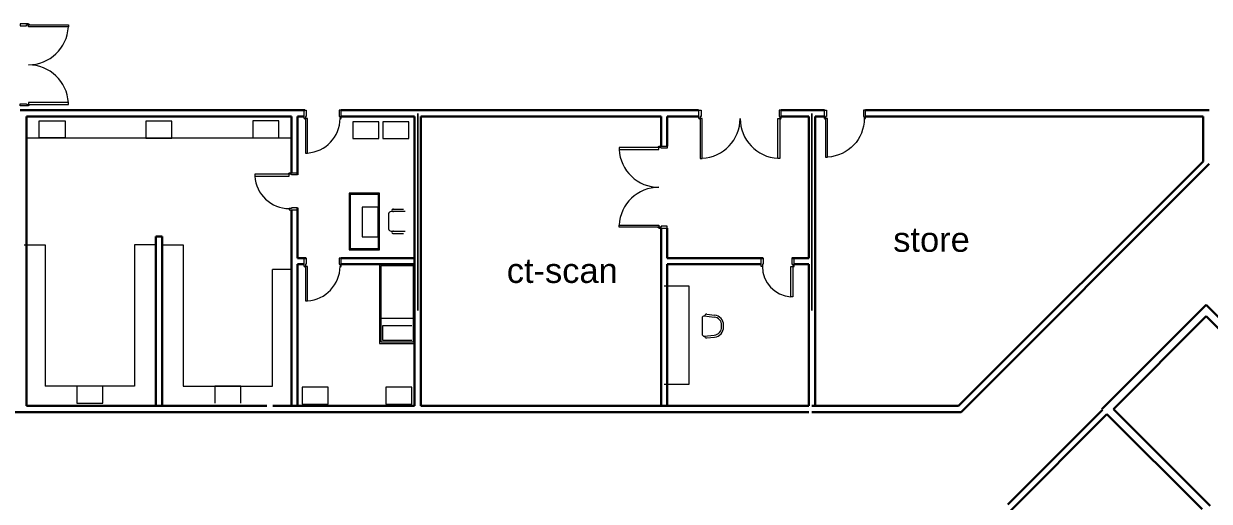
# Model space of a CAD drawing. Extents: x -15 to 255, y 313 to 399.
# Drawn here: x 65.41 to 94.27, y 346.35 to 357.98 of the extents above; entities that cross this region are included whole.
import ezdxf

# ---------------------------------------------------------------- set-up
doc = ezdxf.new("R2010")
doc.units = 0
doc.header["$LTSCALE"] = 0.15
for name, color, linetype in [('0 ARCH', 252, 'Continuous'), ('0 sockets', 252, 'Continuous'), ('d1', 252, 'Continuous')]:
    doc.layers.add(name, color=color, linetype=linetype)
for name, color, linetype, lineweight in [('anal', 252, 'Continuous', 20), ('DOOR', 252, 'Continuous', 20), ('FUR', 252, 'Continuous', 9), ('sofa', 252, 'Continuous', 9), ('wall', 252, 'Continuous', 30)]:
    doc.layers.add(name, color=color, linetype=linetype, lineweight=lineweight)

# ---------------------------------------------------------------- blocks, each defined once
blk = doc.blocks.new('D100')
at = {"layer": 'DOOR'}
for points in [[(0.03, 0.2), (0.03, 1.14), (0.078, 1.14), (0.078, 0.2)], [(0.03, 0.2), (0, 0.2), (0, 0), (0.05, 0), (0.05, 0.15), (0.03, 0.15)], [(0.97, 0.2), (1, 0.2), (1, 0), (0.95, 0), (0.95, 0.15), (0.97, 0.15)]]:
    blk.add_lwpolyline(points, close=True, dxfattribs=at)
blk.add_circle((0.02, 0.21), 0.01, dxfattribs=at)
blk.add_arc((0.029, 0.2), 0.941, 0.0029, 86.9663, dxfattribs=at)
blk = doc.blocks.new('ARCH')
at = {"layer": '0 ARCH', "color": 252, "lineweight": 15}
for p, q in [((65.781, 355.617), (66.414, 355.617)), ((65.781, 355.205), (65.781, 355.617)), ((66.414, 355.617), (66.414, 355.205)), ((69.016, 355.613), (68.384, 355.613)), ((68.384, 355.613), (68.384, 355.2)), ((69.016, 355.2), (69.016, 355.613)), ((70.986, 355.617), (70.986, 355.205)), ((71.619, 355.617), (70.986, 355.617)), ((71.619, 355.205), (71.619, 355.617)), ((74.058, 355.598), (73.425, 355.598)), ((73.425, 355.598), (73.425, 355.185)), ((74.058, 355.185), (74.058, 355.598)), ((74.149, 355.598), (74.149, 355.185)), ((74.782, 355.598), (74.149, 355.598)), ((74.782, 355.185), (74.782, 355.598)), ((71.925, 355.2), (65.475, 355.2)), ((66.414, 355.205), (65.781, 355.205)), ((68.384, 355.2), (69.016, 355.2)), ((70.986, 355.205), (71.619, 355.205)), ((73.425, 355.185), (74.058, 355.185)), ((74.149, 355.185), (74.782, 355.185)), ((74.074, 353.86), (73.331, 353.86)), ((73.331, 353.86), (73.331, 352.48)), ((74.046, 353.828), (73.356, 353.828)), ((73.356, 353.828), (73.356, 352.506)), ((74.046, 352.506), (74.046, 353.828)), ((74.074, 352.48), (74.074, 353.86)), ((74.035, 353.519), (73.65, 353.519)), ((73.65, 353.519), (73.65, 352.796)), ((74.035, 352.796), (74.035, 353.519)), ((74.293, 353.351), (74.293, 352.991)), ((74.293, 353.351), (74.293, 352.991)), ((74.492, 353.411), (74.353, 353.411)), ((74.492, 353.411), (74.353, 353.411)), ((74.396, 353.471), (74.492, 353.471)), ((74.396, 353.471), (74.492, 353.471)), ((74.492, 353.471), (74.651, 353.471)), ((74.492, 353.471), (74.651, 353.471)), ((74.693, 353.411), (74.492, 353.411)), ((74.693, 353.411), (74.492, 353.411)), ((73.65, 352.796), (74.035, 352.796)), ((74.353, 352.931), (74.492, 352.931)), ((74.353, 352.931), (74.492, 352.931)), ((74.396, 352.871), (74.492, 352.871)), ((74.492, 352.931), (74.693, 352.931)), ((74.492, 352.931), (74.693, 352.931)), ((74.492, 352.871), (74.651, 352.871)), ((74.492, 352.871), (74.651, 352.871)), ((65.415, 352.6), (65.934, 352.6)), ((65.934, 352.6), (65.934, 349.156)), ((68.625, 352.6), (68.106, 352.6)), ((68.106, 352.6), (68.106, 349.156)), ((68.775, 352.6), (69.294, 352.6)), ((69.294, 352.6), (69.294, 349.156)), ((73.331, 352.48), (74.074, 352.48)), ((73.356, 352.506), (74.046, 352.506)), ((71.925, 352), (71.466, 352)), ((71.466, 349.156), (71.466, 352)), ((74.924, 352.123), (74.074, 352.123)), ((74.074, 352.123), (74.074, 350.198)), ((74.896, 352.085), (74.107, 352.085)), ((74.107, 352.085), (74.107, 350.238)), ((74.896, 350.238), (74.896, 352.085)), ((74.924, 350.198), (74.924, 352.123)), ((74.107, 350.814), (74.896, 350.814)), ((74.896, 350.803), (74.107, 350.803)), ((74.857, 350.623), (74.14, 350.623)), ((74.14, 350.623), (74.14, 350.276)), ((74.074, 350.198), (74.924, 350.198)), ((74.107, 350.238), (74.896, 350.238)), ((74.14, 350.276), (74.857, 350.276)), ((68.106, 349.156), (65.934, 349.156)), ((66.704, 349.156), (66.704, 348.743)), ((67.337, 349.156), (66.704, 349.156)), ((67.337, 348.743), (67.337, 349.156)), ((69.294, 349.156), (71.466, 349.156)), ((70.063, 349.156), (70.063, 348.743)), ((70.696, 349.156), (70.063, 349.156)), ((70.696, 348.743), (70.696, 349.156)), ((72.822, 349.134), (72.189, 349.134)), ((72.189, 349.134), (72.189, 348.722)), ((72.822, 348.722), (72.822, 349.134)), ((74.222, 349.134), (74.222, 348.722)), ((74.855, 349.134), (74.222, 349.134)), ((74.855, 348.722), (74.855, 349.134)), ((66.704, 348.743), (67.337, 348.743)), ((72.189, 348.722), (72.822, 348.722)), ((74.222, 348.722), (74.855, 348.722))]:
    blk.add_line(p, q, dxfattribs=at)
for centre, radius, start, end in [((74.353, 353.351), 0.06, 90, 180), ((74.353, 353.351), 0.06, 90, 180), ((74.404, 353.441), 0.0312, 73.7398, 286.2602), ((74.404, 353.441), 0.0312, 73.7398, 286.2602), ((74.353, 352.991), 0.06, 180, 270), ((74.353, 352.991), 0.06, 180, 270), ((74.404, 352.901), 0.0312, 73.7398, 286.2602), ((74.404, 352.901), 0.0312, 73.7398, 286.2602)]:
    blk.add_arc(centre, radius, start, end, dxfattribs=at)
at = {"layer": 'anal'}
for p, q in [((75, 351), (75, 355.8)), ((75, 355.8), (75, 351)), ((75, 351), (75, 355.8)), ((75, 355.8), (75, 351)), ((84.6, 355.8), (84.6, 351)), ((84.6, 351), (84.6, 355.8)), ((84.6, 355.8), (84.6, 351)), ((84.6, 351), (84.6, 355.8))]:
    blk.add_line(p, q, dxfattribs=at)
at = {"layer": 'DOOR'}
for points in [[(65.525, 357.954), (65.525, 357.984), (65.325, 357.984), (65.325, 357.934), (65.475, 357.934), (65.475, 357.954)], [(65.525, 357.954), (66.495, 357.954), (66.495, 357.904), (65.525, 357.904)], [(65.525, 356.014), (65.525, 355.984), (65.325, 355.984), (65.325, 356.034), (65.475, 356.034), (65.475, 356.014)], [(65.525, 356.014), (66.495, 356.014), (66.495, 356.064), (65.525, 356.064)], [(72.269, 355.675), (72.239, 355.675), (72.239, 355.875), (72.289, 355.875), (72.289, 355.725), (72.269, 355.725)], [(72.269, 355.675), (72.269, 354.835), (72.317, 354.835), (72.317, 355.675)], [(73.109, 355.675), (73.139, 355.675), (73.139, 355.875), (73.089, 355.875), (73.089, 355.725), (73.109, 355.725)], [(81.88, 355.675), (81.85, 355.675), (81.85, 355.875), (81.9, 355.875), (81.9, 355.725), (81.88, 355.725)], [(81.88, 355.675), (81.88, 354.705), (81.93, 354.705), (81.93, 355.675)], [(83.82, 355.675), (83.82, 354.705), (83.77, 354.705), (83.77, 355.675)], [(83.82, 355.675), (83.85, 355.675), (83.85, 355.875), (83.8, 355.875), (83.8, 355.725), (83.82, 355.725)], [(80.875, 354.971), (79.905, 354.971), (79.905, 354.921), (80.875, 354.921)], [(80.875, 354.971), (80.875, 355.001), (81.075, 355.001), (81.075, 354.951), (80.925, 354.951), (80.925, 354.971)], [(71.875, 354.32), (71.035, 354.32), (71.035, 354.272), (71.875, 354.272)], [(71.875, 354.32), (71.875, 354.35), (72.075, 354.35), (72.075, 354.3), (71.925, 354.3), (71.925, 354.32)], [(71.875, 353.48), (71.875, 353.45), (72.075, 353.45), (72.075, 353.5), (71.925, 353.5), (71.925, 353.48)], [(80.875, 353.031), (79.905, 353.031), (79.905, 353.081), (80.875, 353.081)], [(80.875, 353.031), (80.875, 353.001), (81.075, 353.001), (81.075, 353.051), (80.925, 353.051), (80.925, 353.031)], [(72.269, 352.075), (72.239, 352.075), (72.239, 352.275), (72.289, 352.275), (72.289, 352.125), (72.269, 352.125)], [(73.109, 352.075), (73.139, 352.075), (73.139, 352.275), (73.089, 352.275), (73.089, 352.125), (73.109, 352.125)], [(83.394, 352.075), (83.364, 352.075), (83.364, 352.275), (83.414, 352.275), (83.414, 352.125), (83.394, 352.125)], [(84.134, 352.075), (84.164, 352.075), (84.164, 352.275), (84.114, 352.275), (84.114, 352.125), (84.134, 352.125)], [(72.269, 352.075), (72.269, 351.235), (72.317, 351.235), (72.317, 352.075)], [(84.134, 352.075), (84.134, 351.335), (84.086, 351.335), (84.086, 352.075)]]:
    blk.add_lwpolyline(points, close=True, dxfattribs=at)
for centre in [(65.535, 357.964), (65.535, 356.004), (72.259, 355.665), (81.87, 355.665), (83.83, 355.665), (80.865, 354.981), (71.865, 354.33), (80.865, 353.021), (72.259, 352.065), (84.144, 352.065)]:
    blk.add_circle(centre, 0.01, dxfattribs=at)
for centre, radius, start, end in [((65.525, 357.954), 0.971, 270, 357.0492), ((65.525, 356.011), 0.971, 2.9508, 90), ((72.264, 355.678), 0.845, 273.6111, 359.7782), ((81.88, 355.675), 0.971, 272.9508, 0), ((83.823, 355.675), 0.971, 180, 267.0492), ((80.875, 354.971), 0.971, 182.9508, 270), ((71.878, 354.325), 0.845, 183.6111, 269.7782), ((80.875, 353.029), 0.971, 90, 177.0492), ((72.264, 352.078), 0.845, 273.6111, 359.7782), ((84.134, 352.075), 0.74, 180, 266.2769)]:
    blk.add_arc(centre, radius, start, end, dxfattribs=at)
at = {"layer": 'FUR'}
for p, q in [((81.925, 350.816), (81.925, 350.425)), ((81.979, 350.866), (82.221, 350.84)), ((82.04, 350.909), (82.227, 350.889)), ((82.4, 350.6), (82.4, 350.641)), ((82.45, 350.6), (82.45, 350.641)), ((81.979, 350.375), (82.221, 350.401)), ((82.04, 350.331), (82.227, 350.351))]:
    blk.add_line(p, q, dxfattribs=at)
for centre, radius, start, end in [((81.975, 350.816), 0.05, 85.0303, 180), ((82.035, 350.86), 0.05, 83.857, 180), ((82.2, 350.641), 0.2, 0, 83.857), ((82.2, 350.641), 0.25, 0, 83.857), ((82.2, 350.6), 0.2, 276.143, 0), ((82.2, 350.6), 0.25, 276.143, 0), ((81.975, 350.425), 0.05, 180, 274.9697), ((82.035, 350.381), 0.05, 180, 276.143)]:
    blk.add_arc(centre, radius, start, end, dxfattribs=at)
at = {"layer": 'sofa'}
for p, q in [((81, 351.6), (81.6, 351.6)), ((81.6, 351.6), (81.6, 349.2)), ((81.6, 349.2), (81, 349.2))]:
    blk.add_line(p, q, dxfattribs=at)
at = {"layer": 'wall'}
for p, q in [((72.25, 355.875), (65.325, 355.875)), ((71.925, 355.725), (65.475, 355.725)), ((65.475, 348.675), (65.475, 355.725)), ((71.925, 355.725), (71.925, 354.35)), ((72.075, 355.725), (72.075, 354.3)), ((72.239, 355.725), (72.075, 355.725)), ((75.593, 355.875), (73.139, 355.875)), ((74.925, 355.725), (73.139, 355.725)), ((74.925, 355.725), (74.4, 355.725)), ((81.839, 355.875), (74.925, 355.875)), ((74.925, 355.725), (74.925, 351.525)), ((74.925, 348.675), (74.925, 355.725)), ((80.925, 355.725), (75.075, 355.725)), ((75.075, 348.675), (75.075, 355.725)), ((75.075, 348.675), (75.075, 355.725)), ((80.925, 355.725), (80.925, 355.001)), ((81.075, 355.725), (81.075, 355.001)), ((81.85, 355.725), (81.075, 355.725)), ((84.675, 355.875), (83.85, 355.875)), ((84.525, 355.725), (83.85, 355.725)), ((84.904, 355.875), (84, 355.875)), ((84.525, 352.275), (84.525, 355.725)), ((84.675, 355.725), (84.675, 348.675)), ((84.904, 355.725), (84.675, 355.725)), ((94.275, 355.875), (85.904, 355.875)), ((94.125, 355.725), (85.904, 355.725)), ((94.125, 355.725), (94.125, 354.631)), ((94.125, 354.631), (88.169, 348.675)), ((94.275, 354.569), (88.231, 348.525)), ((71.925, 353.45), (71.925, 348.675)), ((72.075, 353.5), (72.075, 352.275)), ((68.775, 352.8), (68.625, 352.8)), ((68.625, 348.675), (68.625, 352.8)), ((68.775, 348.675), (68.775, 352.8)), ((80.925, 353.001), (80.925, 348.675)), ((81.075, 353.001), (81.075, 352.275)), ((72.289, 352.275), (72.075, 352.275)), ((74.925, 352.275), (73.139, 352.275)), ((81.075, 352.275), (83.414, 352.275)), ((84.114, 352.275), (84.525, 352.275)), ((72.239, 352.125), (72.075, 352.125)), ((72.075, 352.125), (72.075, 348.675)), ((74.925, 352.125), (73.139, 352.125)), ((81.075, 352.125), (81.075, 348.675)), ((81.075, 352.125), (83.364, 352.125)), ((84.164, 352.125), (84.525, 352.125)), ((84.525, 348.675), (84.525, 352.125)), ((94.2, 351.141), (91.659, 348.6)), ((96.641, 348.7), (94.2, 351.141)), ((94.2, 350.859), (91.941, 348.6)), ((96.559, 348.5), (94.2, 350.859)), ((82.275, 348.525), (55.724, 348.525)), ((84.525, 348.525), (65.431, 348.525)), ((71.325, 348.675), (65.475, 348.675)), ((65.475, 348.675), (68.625, 348.675)), ((65.475, 348.675), (68.325, 348.675)), ((68.625, 348.675), (65.475, 348.675)), ((68.625, 348.675), (65.475, 348.675)), ((68.775, 348.675), (71.325, 348.675)), ((74.925, 348.675), (71.475, 348.675)), ((71.475, 348.675), (71.925, 348.675)), ((72.075, 348.675), (74.925, 348.675)), ((80.925, 348.675), (75.075, 348.675)), ((75.075, 348.675), (77.925, 348.675)), ((78.225, 348.675), (75.075, 348.675)), ((78.225, 348.675), (75.075, 348.675)), ((78.075, 348.675), (78.225, 348.675)), ((81.525, 348.675), (78.375, 348.675)), ((81.525, 348.675), (78.375, 348.675)), ((78.375, 348.675), (81.225, 348.675)), ((84.525, 348.675), (81.075, 348.675)), ((81.375, 348.675), (81.525, 348.675)), ((84.525, 348.675), (81.675, 348.675)), ((81.675, 348.675), (84.525, 348.675)), ((82.125, 348.675), (81.675, 348.675)), ((88.169, 348.675), (84.6, 348.675)), ((88.231, 348.525), (84.6, 348.525)), ((91.676, 348.582), (89.369, 346.275)), ((91.782, 348.476), (89.431, 346.125)), ((91.659, 348.6), (91.676, 348.582)), ((91.782, 348.476), (94.1, 346.159)), ((91.941, 348.6), (94.3, 346.241))]:
    blk.add_line(p, q, dxfattribs=at)
at = {"layer": 'anal', "xscale": -1, "rotation": 180}
blk.add_blockref('D100', (84.904, 355.875), dxfattribs=at)
at = {"layer": 'd1', "char_height": 0.6, "attachment_point": 1}
for s, insert, width in [('{\\fArial|b0|i0|c0|p34;store}', (86.58, 353.029), 6.0636), ('{\\fArial|b0|i0|c0|p34;ct-scan}', (77.17, 352.271), 2.4256)]:
    blk.add_mtext(s, dxfattribs=dict(at, insert=insert, width=width))

msp = doc.modelspace()

# ---------------------------------------------------------------- block references
at = {"layer": '0 sockets', "color": 3}
msp.add_blockref('ARCH', (0, 0), dxfattribs=at)

doc.saveas('drawing.dxf')
